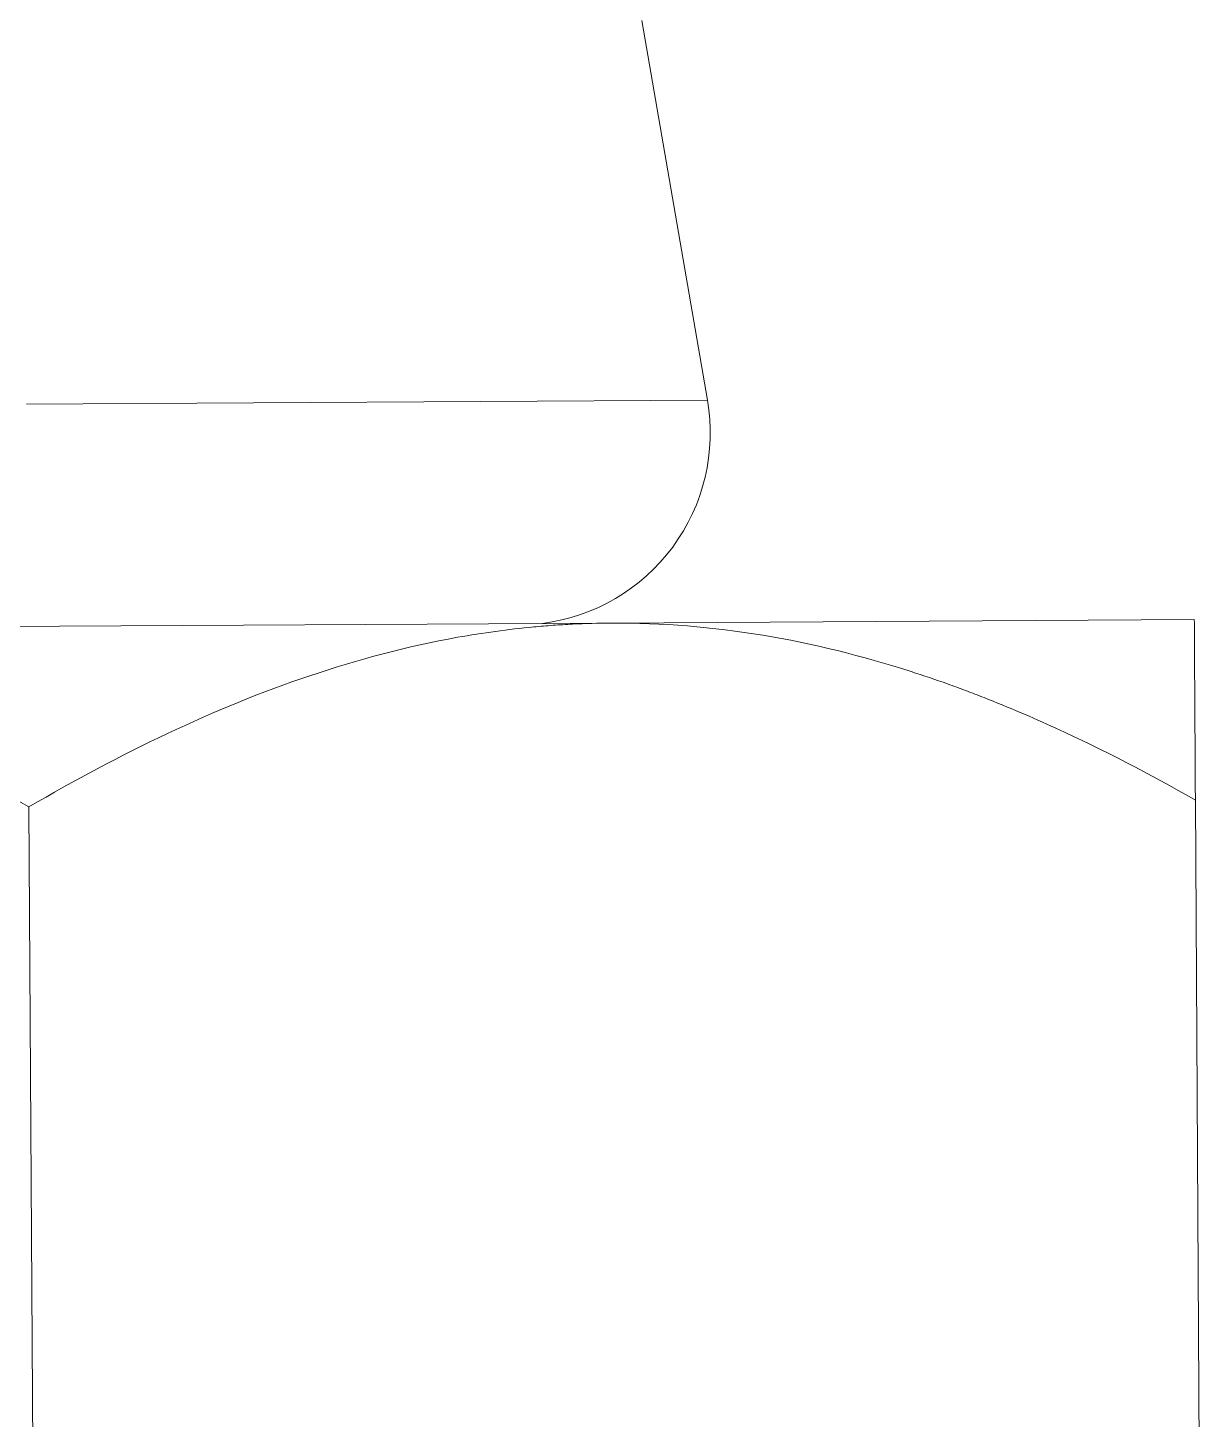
# Model space of a CAD drawing. Header units: millimetres. Extents: x 7368 to 7962, y 1333 to 2173.
# Drawn here: x 7877.83 to 7886.39, y 1494.69 to 1504.83 of the extents above; entities that cross this region are included whole.
import ezdxf

# ---------------------------------------------------------------- set-up
doc = ezdxf.new("R2010")
doc.units = ezdxf.units.MM

msp = doc.modelspace()

# ---------------------------------------------------------------- linework, layer by layer
at = {"linetype": 'Continuous', "lineweight": 18, "extrusion": (-0.0349, 0.999391, 0)}
for p, q in [((7882.781, 1502.114), (7882.303, 1504.881)), ((7882.078, 1500.49), (7886.328, 1500.515)), ((7873.579, 1500.44), (7882.078, 1500.49)), ((7886.336, 1499.2), (7886.386, 1490.83)), ((7877.836, 1499.15), (7877.886, 1490.78))]:
    msp.add_line(p, q, dxfattribs=at)
at = {"linetype": 'Continuous', "lineweight": 13, "extrusion": (-0.0349, 0.999391, 0)}
msp.add_line((7882.781, 1502.114), (7877.819, 1502.085), dxfattribs=at)
at = {"linetype": 'Continuous', "lineweight": 18}
msp.add_arc((7881.401, 1501.876), 1.4, 277.2845, 9.8006, dxfattribs=at)
for points, knots in [([(7886.336, 1499.2), (7886.335, 1499.392), (7886.334, 1499.57), (7886.332, 1499.888), (7886.331, 1500.028), (7886.33, 1500.261), (7886.329, 1500.354), (7886.329, 1500.449), (7886.329, 1500.474), (7886.329, 1500.494), (7886.329, 1500.498), (7886.328, 1500.504), (7886.328, 1500.512), (7886.328, 1500.515), (7886.328, 1500.515)], [0, 0, 0, 0, 0.250001, 0.250001, 0.500002, 0.500002, 0.750003, 0.750003, 0.875003, 0.875003, 0.906253, 0.906253, 0.937503, 1, 1, 1, 1]), ([(7873.579, 1500.44), (7873.952, 1500.442), (7874.32, 1500.411), (7875.048, 1500.291), (7875.408, 1500.201), (7875.854, 1500.058), (7875.987, 1500.013), (7876.12, 1499.964), (7876.208, 1499.931), (7876.252, 1499.914), (7876.472, 1499.827), (7876.646, 1499.753), (7877.164, 1499.516), (7877.503, 1499.34), (7877.836, 1499.15)], [0, 0, 0, 0, 0.25, 0.25, 0.5, 0.5, 0.5625, 0.59375, 0.59375, 0.625, 0.625, 0.75, 0.75, 1, 1, 1, 1]), ([(7877.836, 1499.15), (7878.168, 1499.344), (7878.504, 1499.524), (7879.186, 1499.846), (7879.531, 1499.988), (7880.236, 1500.225), (7880.594, 1500.32), (7881.143, 1500.419), (7881.328, 1500.444), (7881.562, 1500.466), (7881.609, 1500.47), (7881.703, 1500.477), (7881.844, 1500.485), (7881.984, 1500.489), (7882.078, 1500.49)], [0, 0, 0, 0, 0.25, 0.25, 0.5, 0.5, 0.75, 0.75, 0.875, 0.875, 0.90625, 0.90625, 0.9375, 1, 1, 1, 1]), ([(7882.078, 1500.49), (7882.452, 1500.492), (7882.82, 1500.461), (7883.548, 1500.341), (7883.908, 1500.251), (7884.353, 1500.108), (7884.487, 1500.063), (7884.619, 1500.014), (7884.708, 1499.981), (7884.752, 1499.964), (7884.972, 1499.877), (7885.146, 1499.803), (7885.664, 1499.566), (7886.003, 1499.39), (7886.336, 1499.2)], [0, 0, 0, 0, 0.25, 0.25, 0.5, 0.5, 0.5625, 0.59375, 0.59375, 0.625, 0.625, 0.75, 0.75, 1, 1, 1, 1])]:
    msp.add_open_spline(points, degree=3, knots=knots, dxfattribs=at)

doc.saveas('drawing.dxf')
